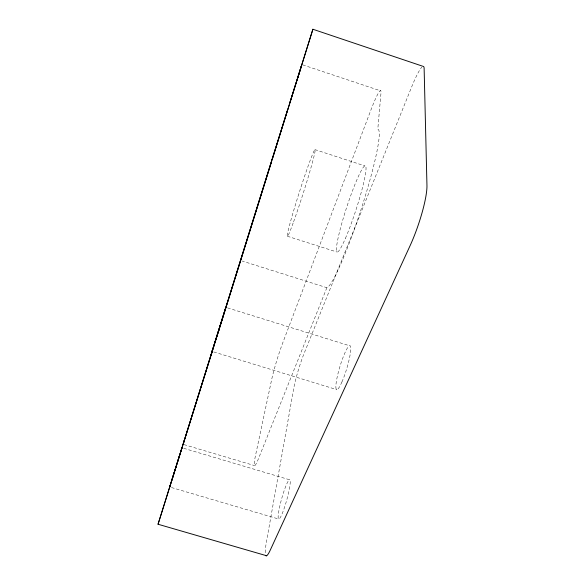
<?xml version="1.0" encoding="UTF-8"?>
<svg xmlns="http://www.w3.org/2000/svg" width="585" height="585" viewBox="0 0 585 585"><rect width="100%" height="100%" fill="white"/><g stroke="black" fill="none" stroke-linecap="round" stroke-linejoin="round"><path stroke-width="0.44" stroke-dasharray="2.92 2.19" d="M326.869 287.703L258.702 458.099A31.21 2.684 -73.5 0 1 255.521 455.422L271.542 380.104A27.707 2.186 -73 0 1 282.496 343.549L370.678 110.609A35.034 3.269 -71.4 0 1 380.967 93.249L377.793 129.19A83.414 8.885 -71.9 0 1 361.896 206.871A83.414 8.885 -71.9 0 1 326.869 287.703L242.197 261.042M171.427 487.524L278.46 518.961M183.968 444.593L254.431 465.565M183.712 448.3L289.824 479.846A20.431 2.618 -74.4 0 1 283.301 510.785A20.431 2.618 -74.4 0 1 279.447 507.736A20.431 2.618 -74.4 0 1 289.824 479.846M213.759 351.936L336.916 389.661M227.543 307.878L349.501 345.735M287.33 236.223L336.945 252.011M314.884 149.584L364.96 165.928M302.694 64.862L380.864 90.924M265.21 552.737A33.798 4.212 -74.5 0 1 266.416 542.024L293.648 388.835A26.654 2.874 -73.1 0 1 304.046 353.574L411.569 87.15A35.056 4.497 -70.6 0 1 421.829 67.187M345.406 238.38A45.337 4.812 -71.9 0 0 365.939 166.988A45.337 4.812 -71.9 0 0 342.283 221.635A45.337 4.812 -71.9 0 0 345.406 238.38M293.59 221.803A45.535 1.996 -72.3 0 0 315.169 150.425A45.535 1.996 -72.3 0 0 294.92 206.446A45.535 1.996 -72.3 0 0 293.59 221.803M341.911 382.02A22.954 3.568 -73.2 0 0 350.371 346.064A22.954 3.568 -73.2 0 0 337.669 374.926A22.954 3.568 -73.2 0 0 341.911 382.02"/><path stroke-width="0.88" d="M301.758 64.847L289.926 102.346M265.59 555.341A33.798 4.212 -74.5 0 0 270.424 549.783L410.005 245.883A44.709 7.949 -71.2 0 0 426.955 185.386L424.132 68.599A35.056 4.497 -70.6 0 0 423.62 66.529L312.895 29.25L272.142 159.712M183.098 444.329L183.295 443.671M212.362 350.247L212.011 351.402L225.803 307.337L225.364 308.77M266.628 555.75L158.045 524.24L312.895 29.25M170.206 485.331L169.687 487.02L170.82 483.437M301.502 65.688L297.619 78.163M171.076 482.545L181.972 447.781L180.977 450.933M248.267 235.404L183.507 442.984L184.575 439.642M248.523 234.578L266.336 177.555M218.263 332.28L271.637 161.401M287.754 109.227L266.599 176.714M171.902 479.971L174.498 471.693M174.754 470.896L176.319 465.879M176.999 463.598L179.909 454.318M211.112 355.066L214.286 344.931M214.805 343.285L218.907 330.174M212.07 352.075L158.045 524.24"/></g></svg>
